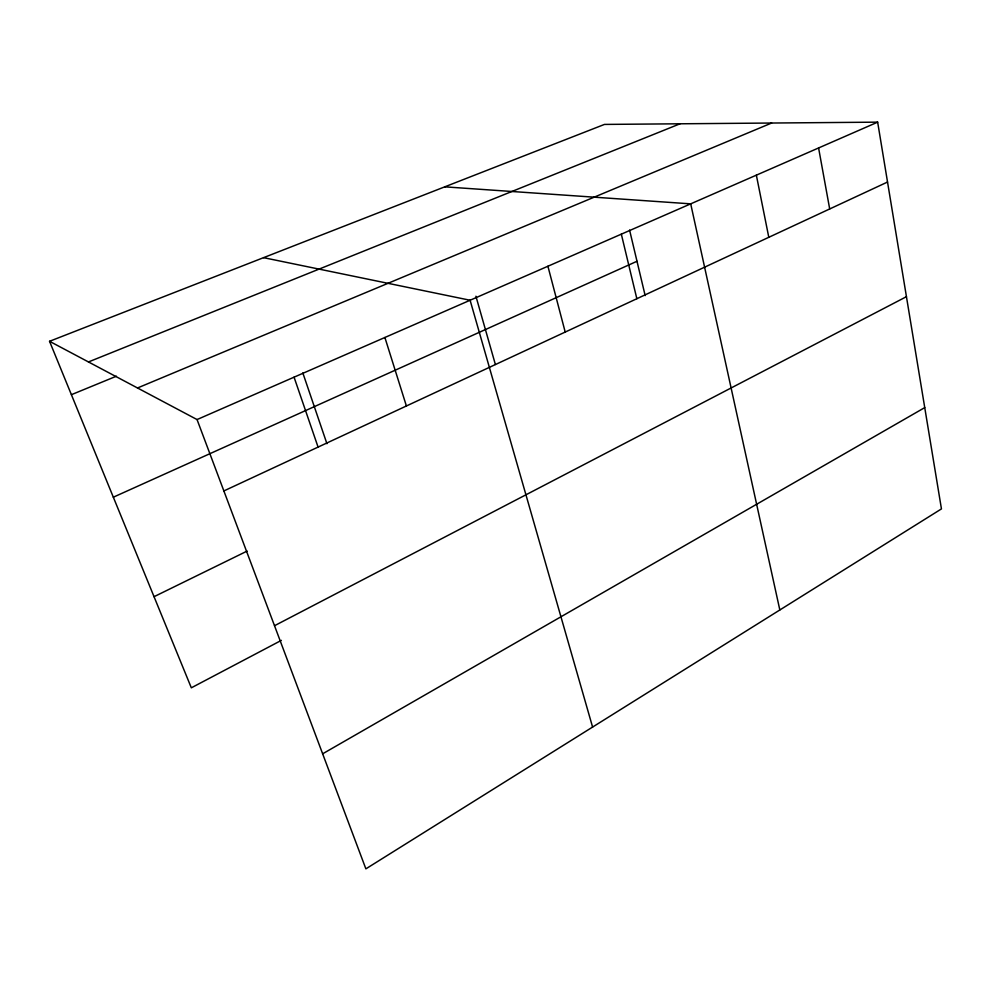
<?xml version="1.0" encoding="UTF-8"?>
<svg xmlns="http://www.w3.org/2000/svg" width="991" height="991" viewBox="0 0 991 991"><rect width="100%" height="100%" fill="white"/><g stroke="black" fill="none" stroke-linecap="round" stroke-linejoin="round"><path stroke-width="1.49" d="M322.645 753.804L924.739 407.611M281.357 640.372L191.325 687.816L49.55 341.3L604.46 124.42L877.654 122.153L941.45 508.903L365.877 868.847L197.048 419.565L49.55 341.3M274.519 625.717L906.443 296.681M154.039 596.693L247.155 551.07M223.867 490.941L887.54 182.034M113.333 497.197L637.002 261.265M197.048 419.565L877.654 122.153M137.501 387.976L771.617 123.033M71.402 394.691L116.418 376.196M88.459 361.95L680.037 123.788M444.736 186.841L690.702 203.849L779.83 609.973M263.556 257.66L470.106 300.248L592.593 727.072M294.067 377.175L318.074 447.09M302.837 372.95L326.931 443.708M384.892 337.485L406.397 405.976M475.915 296.222L495.376 364.49M547.912 266.245L565.204 332.059M621.332 234.161L636.841 298.712M629.582 230.085L645.166 295.603M756.356 175.159L768.793 237.295M818.591 147.969L829.69 208.952"/></g></svg>
